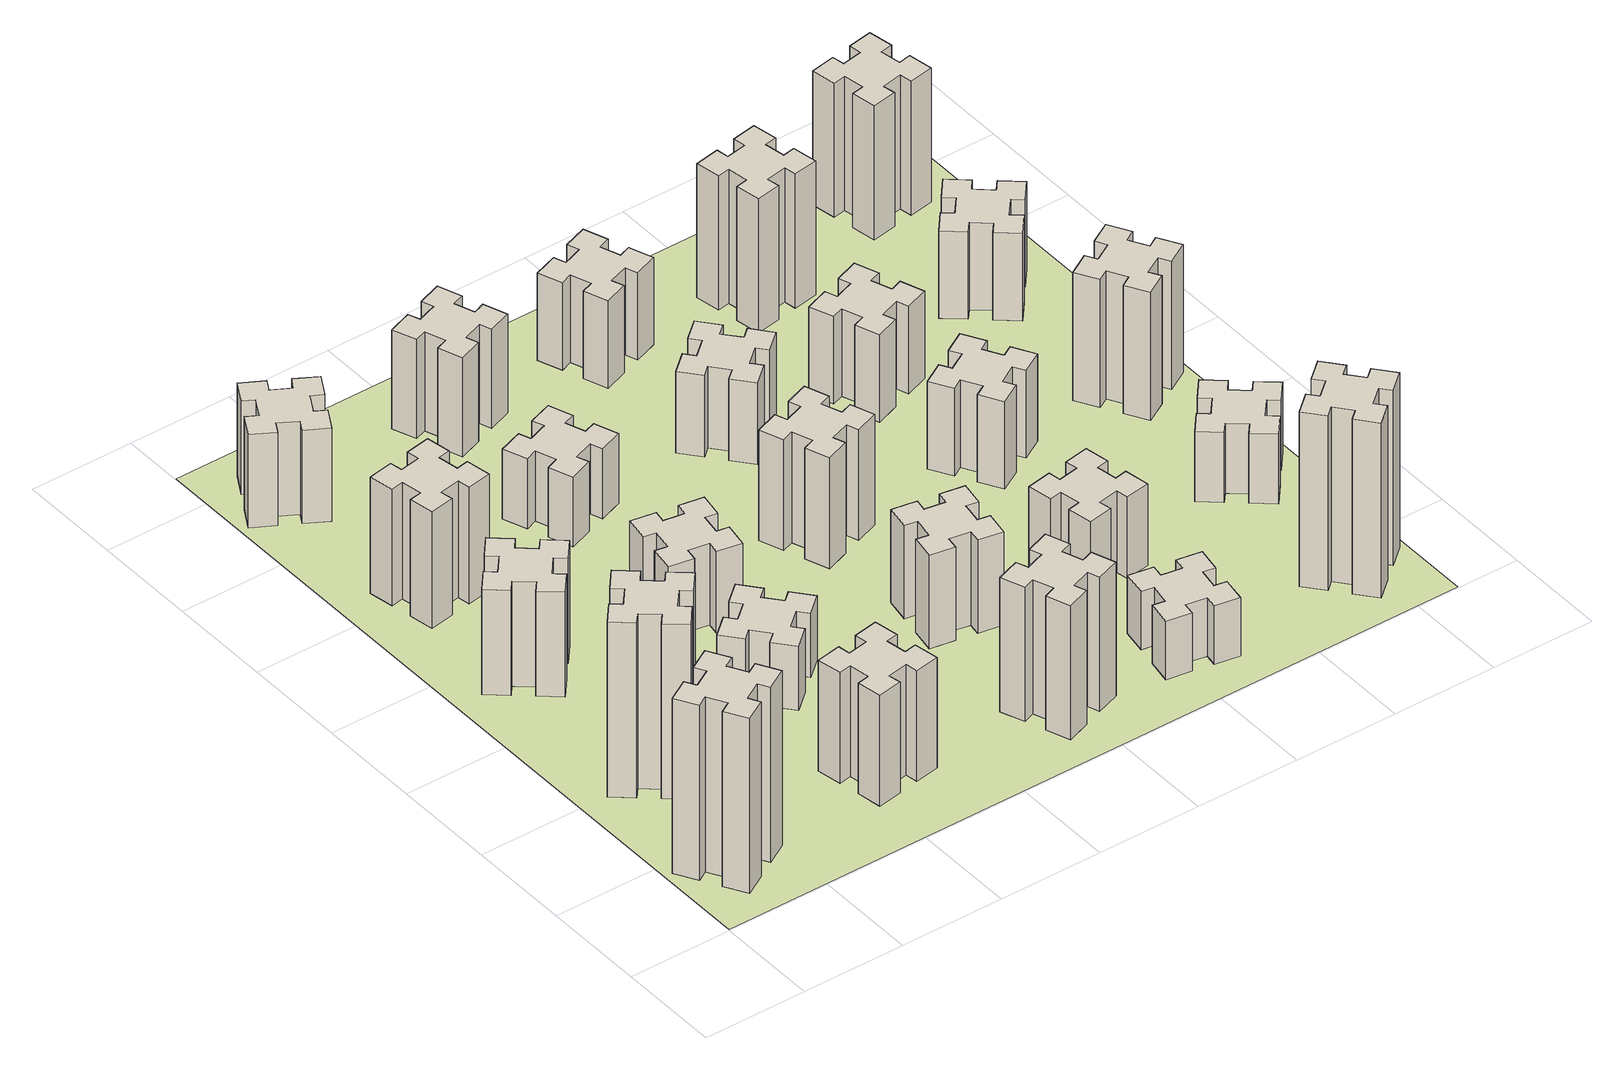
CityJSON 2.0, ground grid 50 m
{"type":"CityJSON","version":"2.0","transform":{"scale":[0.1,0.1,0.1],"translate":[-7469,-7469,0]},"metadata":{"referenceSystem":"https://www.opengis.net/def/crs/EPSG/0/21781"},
"CityObjects":{
"building1":{"type":"Building","attributes":{"class":"1000","function":"1000","usage":"1000","yearOfConstruction":2016,"roofType":"1000","measuredHeight":90,"storeysAboveGround":30,"storeysBelowGround":0},"geometry":[{"type":"Solid","lod":"1","boundaries":[[[[0,1,2,3,4,5,6,7,8,9,10,11,12,13,14,15,16,17,18,19]],[[17,16,20,21]],[[16,15,22,20]],[[15,14,23,22]],[[14,13,24,23]],[[13,12,25,24]],[[12,11,26,25]],[[11,10,27,26]],[[10,9,28,27]],[[9,8,29,28]],[[8,7,30,29]],[[7,6,31,30]],[[6,5,32,31]],[[5,4,33,32]],[[4,3,34,33]],[[3,2,35,34]],[[2,1,36,35]],[[1,0,37,36]],[[0,19,38,37]],[[19,18,39,38]],[[18,17,21,39]],[[24,25,26,27,28,29,30,31,32,33,34,35,36,37,38,39,21,20,22,23]]]]}]},
"building2":{"type":"Building","attributes":{"class":"1000","function":"1000","usage":"1000","yearOfConstruction":2016,"roofType":"1000","measuredHeight":90,"storeysAboveGround":30,"storeysBelowGround":0},"geometry":[{"type":"Solid","lod":"1","boundaries":[[[[40,41,42,43,44,45,46,47,48,49,50,51,52,53,54,55,56,57,58,59]],[[57,56,60,61]],[[56,55,62,60]],[[55,54,63,62]],[[54,53,64,63]],[[53,52,65,64]],[[52,51,66,65]],[[51,50,67,66]],[[50,49,68,67]],[[49,48,69,68]],[[48,47,70,69]],[[47,46,71,70]],[[46,45,72,71]],[[45,44,73,72]],[[44,43,74,73]],[[43,42,75,74]],[[42,41,76,75]],[[41,40,77,76]],[[40,59,78,77]],[[59,58,79,78]],[[58,57,61,79]],[[64,65,66,67,68,69,70,71,72,73,74,75,76,77,78,79,61,60,62,63]]]]}]},
"building3":{"type":"Building","attributes":{"class":"1000","function":"1000","usage":"1000","yearOfConstruction":2016,"roofType":"1000","measuredHeight":54,"storeysAboveGround":30,"storeysBelowGround":0},"geometry":[{"type":"Solid","lod":"1","boundaries":[[[[80,81,82,83,84,85,86,87,88,89,90,91,92,93,94,95,96,97,98,99]],[[97,96,100,101]],[[96,95,102,100]],[[95,94,103,102]],[[94,93,104,103]],[[93,92,105,104]],[[92,91,106,105]],[[91,90,107,106]],[[90,89,108,107]],[[89,88,109,108]],[[88,87,110,109]],[[87,86,111,110]],[[86,85,112,111]],[[85,84,113,112]],[[84,83,114,113]],[[83,82,115,114]],[[82,81,116,115]],[[81,80,117,116]],[[80,99,118,117]],[[99,98,119,118]],[[98,97,101,119]],[[104,105,106,107,108,109,110,111,112,113,114,115,116,117,118,119,101,100,102,103]]]]}]},
"building4":{"type":"Building","attributes":{"class":"1000","function":"1000","usage":"1000","yearOfConstruction":2016,"roofType":"1000","measuredHeight":60,"storeysAboveGround":30,"storeysBelowGround":0},"geometry":[{"type":"Solid","lod":"1","boundaries":[[[[120,121,122,123,124,125,126,127,128,129,130,131,132,133,134,135,136,137,138,139]],[[137,136,140,141]],[[136,135,142,140]],[[135,134,143,142]],[[134,133,144,143]],[[133,132,145,144]],[[132,131,146,145]],[[131,130,147,146]],[[130,129,148,147]],[[129,128,149,148]],[[128,127,150,149]],[[127,126,151,150]],[[126,125,152,151]],[[125,124,153,152]],[[124,123,154,153]],[[123,122,155,154]],[[122,121,156,155]],[[121,120,157,156]],[[120,139,158,157]],[[139,138,159,158]],[[138,137,141,159]],[[144,145,146,147,148,149,150,151,152,153,154,155,156,157,158,159,141,140,142,143]]]]}]},
"building5":{"type":"Building","attributes":{"class":"1000","function":"1000","usage":"1000","yearOfConstruction":2016,"roofType":"1000","measuredHeight":57,"storeysAboveGround":30,"storeysBelowGround":0},"geometry":[{"type":"Solid","lod":"1","boundaries":[[[[160,161,162,163,164,165,166,167,168,169,170,171,172,173,174,175,176,177,178,179]],[[177,176,180,181]],[[176,175,182,180]],[[175,174,183,182]],[[174,173,184,183]],[[173,172,185,184]],[[172,171,186,185]],[[171,170,187,186]],[[170,169,188,187]],[[169,168,189,188]],[[168,167,190,189]],[[167,166,191,190]],[[166,165,192,191]],[[165,164,193,192]],[[164,163,194,193]],[[163,162,195,194]],[[162,161,196,195]],[[161,160,197,196]],[[160,179,198,197]],[[179,178,199,198]],[[178,177,181,199]],[[184,185,186,187,188,189,190,191,192,193,194,195,196,197,198,199,181,180,182,183]]]]}]},
"building6":{"type":"Building","attributes":{"class":"1000","function":"1000","usage":"1000","yearOfConstruction":2016,"roofType":"1000","measuredHeight":48,"storeysAboveGround":30,"storeysBelowGround":0},"geometry":[{"type":"Solid","lod":"1","boundaries":[[[[200,201,202,203,204,205,206,207,208,209,210,211,212,213,214,215,216,217,218,219]],[[217,216,220,221]],[[216,215,222,220]],[[215,214,223,222]],[[214,213,224,223]],[[213,212,225,224]],[[212,211,226,225]],[[211,210,227,226]],[[210,209,228,227]],[[209,208,229,228]],[[208,207,230,229]],[[207,206,231,230]],[[206,205,232,231]],[[205,204,233,232]],[[204,203,234,233]],[[203,202,235,234]],[[202,201,236,235]],[[201,200,237,236]],[[200,219,238,237]],[[219,218,239,238]],[[218,217,221,239]],[[224,225,226,227,228,229,230,231,232,233,234,235,236,237,238,239,221,220,222,223]]]]}]},
"building7":{"type":"Building","attributes":{"class":"1000","function":"1000","usage":"1000","yearOfConstruction":2016,"roofType":"1000","measuredHeight":33,"storeysAboveGround":30,"storeysBelowGround":0},"geometry":[{"type":"Solid","lod":"1","boundaries":[[[[240,241,242,243,244,245,246,247,248,249,250,251,252,253,254,255,256,257,258,259]],[[257,256,260,261]],[[256,255,262,260]],[[255,254,263,262]],[[254,253,264,263]],[[253,252,265,264]],[[252,251,266,265]],[[251,250,267,266]],[[250,249,268,267]],[[249,248,269,268]],[[248,247,270,269]],[[247,246,271,270]],[[246,245,272,271]],[[245,244,273,272]],[[244,243,274,273]],[[243,242,275,274]],[[242,241,276,275]],[[241,240,277,276]],[[240,259,278,277]],[[259,258,279,278]],[[258,257,261,279]],[[264,265,266,267,268,269,270,271,272,273,274,275,276,277,278,279,261,260,262,263]]]]}]},
"building8":{"type":"Building","attributes":{"class":"1000","function":"1000","usage":"1000","yearOfConstruction":2016,"roofType":"1000","measuredHeight":42,"storeysAboveGround":30,"storeysBelowGround":0},"geometry":[{"type":"Solid","lod":"1","boundaries":[[[[280,281,282,283,284,285,286,287,288,289,290,291,292,293,294,295,296,297,298,299]],[[297,296,300,301]],[[296,295,302,300]],[[295,294,303,302]],[[294,293,304,303]],[[293,292,305,304]],[[292,291,306,305]],[[291,290,307,306]],[[290,289,308,307]],[[289,288,309,308]],[[288,287,310,309]],[[287,286,311,310]],[[286,285,312,311]],[[285,284,313,312]],[[284,283,314,313]],[[283,282,315,314]],[[282,281,316,315]],[[281,280,317,316]],[[280,299,318,317]],[[299,298,319,318]],[[298,297,301,319]],[[304,305,306,307,308,309,310,311,312,313,314,315,316,317,318,319,301,300,302,303]]]]}]},
"building9":{"type":"Building","attributes":{"class":"1000","function":"1000","usage":"1000","yearOfConstruction":2016,"roofType":"1000","measuredHeight":36,"storeysAboveGround":30,"storeysBelowGround":0},"geometry":[{"type":"Solid","lod":"1","boundaries":[[[[320,321,322,323,324,325,326,327,328,329,330,331,332,333,334,335,336,337,338,339]],[[337,336,340,341]],[[336,335,342,340]],[[335,334,343,342]],[[334,333,344,343]],[[333,332,345,344]],[[332,331,346,345]],[[331,330,347,346]],[[330,329,348,347]],[[329,328,349,348]],[[328,327,350,349]],[[327,326,351,350]],[[326,325,352,351]],[[325,324,353,352]],[[324,323,354,353]],[[323,322,355,354]],[[322,321,356,355]],[[321,320,357,356]],[[320,339,358,357]],[[339,338,359,358]],[[338,337,341,359]],[[344,345,346,347,348,349,350,351,352,353,354,355,356,357,358,359,341,340,342,343]]]]}]},
"building10":{"type":"Building","attributes":{"class":"1000","function":"1000","usage":"1000","yearOfConstruction":2016,"roofType":"1000","measuredHeight":69,"storeysAboveGround":30,"storeysBelowGround":0},"geometry":[{"type":"Solid","lod":"1","boundaries":[[[[360,361,362,363,364,365,366,367,368,369,370,371,372,373,374,375,376,377,378,379]],[[377,376,380,381]],[[376,375,382,380]],[[375,374,383,382]],[[374,373,384,383]],[[373,372,385,384]],[[372,371,386,385]],[[371,370,387,386]],[[370,369,388,387]],[[369,368,389,388]],[[368,367,390,389]],[[367,366,391,390]],[[366,365,392,391]],[[365,364,393,392]],[[364,363,394,393]],[[363,362,395,394]],[[362,361,396,395]],[[361,360,397,396]],[[360,379,398,397]],[[379,378,399,398]],[[378,377,381,399]],[[384,385,386,387,388,389,390,391,392,393,394,395,396,397,398,399,381,380,382,383]]]]}]},
"building11":{"type":"Building","attributes":{"class":"1000","function":"1000","usage":"1000","yearOfConstruction":2016,"roofType":"1000","measuredHeight":51,"storeysAboveGround":30,"storeysBelowGround":0},"geometry":[{"type":"Solid","lod":"1","boundaries":[[[[400,401,402,403,404,405,406,407,408,409,410,411,412,413,414,415,416,417,418,419]],[[417,416,420,421]],[[416,415,422,420]],[[415,414,423,422]],[[414,413,424,423]],[[413,412,425,424]],[[412,411,426,425]],[[411,410,427,426]],[[410,409,428,427]],[[409,408,429,428]],[[408,407,430,429]],[[407,406,431,430]],[[406,405,432,431]],[[405,404,433,432]],[[404,403,434,433]],[[403,402,435,434]],[[402,401,436,435]],[[401,400,437,436]],[[400,419,438,437]],[[419,418,439,438]],[[418,417,421,439]],[[424,425,426,427,428,429,430,431,432,433,434,435,436,437,438,439,421,420,422,423]]]]}]},
"building12":{"type":"Building","attributes":{"class":"1000","function":"1000","usage":"1000","yearOfConstruction":2016,"roofType":"1000","measuredHeight":48,"storeysAboveGround":30,"storeysBelowGround":0},"geometry":[{"type":"Solid","lod":"1","boundaries":[[[[440,441,442,443,444,445,446,447,448,449,450,451,452,453,454,455,456,457,458,459]],[[457,456,460,461]],[[456,455,462,460]],[[455,454,463,462]],[[454,453,464,463]],[[453,452,465,464]],[[452,451,466,465]],[[451,450,467,466]],[[450,449,468,467]],[[449,448,469,468]],[[448,447,470,469]],[[447,446,471,470]],[[446,445,472,471]],[[445,444,473,472]],[[444,443,474,473]],[[443,442,475,474]],[[442,441,476,475]],[[441,440,477,476]],[[440,459,478,477]],[[459,458,479,478]],[[458,457,461,479]],[[464,465,466,467,468,469,470,471,472,473,474,475,476,477,478,479,461,460,462,463]]]]}]},
"building13":{"type":"Building","attributes":{"class":"1000","function":"1000","usage":"1000","yearOfConstruction":2016,"roofType":"1000","measuredHeight":57,"storeysAboveGround":30,"storeysBelowGround":0},"geometry":[{"type":"Solid","lod":"1","boundaries":[[[[480,481,482,483,484,485,486,487,488,489,490,491,492,493,494,495,496,497,498,499]],[[497,496,500,501]],[[496,495,502,500]],[[495,494,503,502]],[[494,493,504,503]],[[493,492,505,504]],[[492,491,506,505]],[[491,490,507,506]],[[490,489,508,507]],[[489,488,509,508]],[[488,487,510,509]],[[487,486,511,510]],[[486,485,512,511]],[[485,484,513,512]],[[484,483,514,513]],[[483,482,515,514]],[[482,481,516,515]],[[481,480,517,516]],[[480,499,518,517]],[[499,498,519,518]],[[498,497,501,519]],[[504,505,506,507,508,509,510,511,512,513,514,515,516,517,518,519,501,500,502,503]]]]}]},
"building14":{"type":"Building","attributes":{"class":"1000","function":"1000","usage":"1000","yearOfConstruction":2016,"roofType":"1000","measuredHeight":30,"storeysAboveGround":30,"storeysBelowGround":0},"geometry":[{"type":"Solid","lod":"1","boundaries":[[[[520,521,522,523,524,525,526,527,528,529,530,531,532,533,534,535,536,537,538,539]],[[537,536,540,541]],[[536,535,542,540]],[[535,534,543,542]],[[534,533,544,543]],[[533,532,545,544]],[[532,531,546,545]],[[531,530,547,546]],[[530,529,548,547]],[[529,528,549,548]],[[528,527,550,549]],[[527,526,551,550]],[[526,525,552,551]],[[525,524,553,552]],[[524,523,554,553]],[[523,522,555,554]],[[522,521,556,555]],[[521,520,557,556]],[[520,539,558,557]],[[539,538,559,558]],[[538,537,541,559]],[[544,545,546,547,548,549,550,551,552,553,554,555,556,557,558,559,541,540,542,543]]]]}]},
"building15":{"type":"Building","attributes":{"class":"1000","function":"1000","usage":"1000","yearOfConstruction":2016,"roofType":"1000","measuredHeight":42,"storeysAboveGround":30,"storeysBelowGround":0},"geometry":[{"type":"Solid","lod":"1","boundaries":[[[[560,561,562,563,564,565,566,567,568,569,570,571,572,573,574,575,576,577,578,579]],[[577,576,580,581]],[[576,575,582,580]],[[575,574,583,582]],[[574,573,584,583]],[[573,572,585,584]],[[572,571,586,585]],[[571,570,587,586]],[[570,569,588,587]],[[569,568,589,588]],[[568,567,590,589]],[[567,566,591,590]],[[566,565,592,591]],[[565,564,593,592]],[[564,563,594,593]],[[563,562,595,594]],[[562,561,596,595]],[[561,560,597,596]],[[560,579,598,597]],[[579,578,599,598]],[[578,577,581,599]],[[584,585,586,587,588,589,590,591,592,593,594,595,596,597,598,599,581,580,582,583]]]]}]},
"building16":{"type":"Building","attributes":{"class":"1000","function":"1000","usage":"1000","yearOfConstruction":2016,"roofType":"1000","measuredHeight":45,"storeysAboveGround":30,"storeysBelowGround":0},"geometry":[{"type":"Solid","lod":"1","boundaries":[[[[600,601,602,603,604,605,606,607,608,609,610,611,612,613,614,615,616,617,618,619]],[[617,616,620,621]],[[616,615,622,620]],[[615,614,623,622]],[[614,613,624,623]],[[613,612,625,624]],[[612,611,626,625]],[[611,610,627,626]],[[610,609,628,627]],[[609,608,629,628]],[[608,607,630,629]],[[607,606,631,630]],[[606,605,632,631]],[[605,604,633,632]],[[604,603,634,633]],[[603,602,635,634]],[[602,601,636,635]],[[601,600,637,636]],[[600,619,638,637]],[[619,618,639,638]],[[618,617,621,639]],[[624,625,626,627,628,629,630,631,632,633,634,635,636,637,638,639,621,620,622,623]]]]}]},
"building17":{"type":"Building","attributes":{"class":"1000","function":"1000","usage":"1000","yearOfConstruction":2016,"roofType":"1000","measuredHeight":42,"storeysAboveGround":30,"storeysBelowGround":0},"geometry":[{"type":"Solid","lod":"1","boundaries":[[[[640,641,642,643,644,645,646,647,648,649,650,651,652,653,654,655,656,657,658,659]],[[657,656,660,661]],[[656,655,662,660]],[[655,654,663,662]],[[654,653,664,663]],[[653,652,665,664]],[[652,651,666,665]],[[651,650,667,666]],[[650,649,668,667]],[[649,648,669,668]],[[648,647,670,669]],[[647,646,671,670]],[[646,645,672,671]],[[645,644,673,672]],[[644,643,674,673]],[[643,642,675,674]],[[642,641,676,675]],[[641,640,677,676]],[[640,659,678,677]],[[659,658,679,678]],[[658,657,661,679]],[[664,665,666,667,668,669,670,671,672,673,674,675,676,677,678,679,661,660,662,663]]]]}]},
"building18":{"type":"Building","attributes":{"class":"1000","function":"1000","usage":"1000","yearOfConstruction":2016,"roofType":"1000","measuredHeight":45,"storeysAboveGround":30,"storeysBelowGround":0},"geometry":[{"type":"Solid","lod":"1","boundaries":[[[[680,681,682,683,684,685,686,687,688,689,690,691,692,693,694,695,696,697,698,699]],[[697,696,700,701]],[[696,695,702,700]],[[695,694,703,702]],[[694,693,704,703]],[[693,692,705,704]],[[692,691,706,705]],[[691,690,707,706]],[[690,689,708,707]],[[689,688,709,708]],[[688,687,710,709]],[[687,686,711,710]],[[686,685,712,711]],[[685,684,713,712]],[[684,683,714,713]],[[683,682,715,714]],[[682,681,716,715]],[[681,680,717,716]],[[680,699,718,717]],[[699,698,719,718]],[[698,697,701,719]],[[704,705,706,707,708,709,710,711,712,713,714,715,716,717,718,719,701,700,702,703]]]]}]},
"building19":{"type":"Building","attributes":{"class":"1000","function":"1000","usage":"1000","yearOfConstruction":2016,"roofType":"1000","measuredHeight":45,"storeysAboveGround":30,"storeysBelowGround":0},"geometry":[{"type":"Solid","lod":"1","boundaries":[[[[720,721,722,723,724,725,726,727,728,729,730,731,732,733,734,735,736,737,738,739]],[[737,736,740,741]],[[736,735,742,740]],[[735,734,743,742]],[[734,733,744,743]],[[733,732,745,744]],[[732,731,746,745]],[[731,730,747,746]],[[730,729,748,747]],[[729,728,749,748]],[[728,727,750,749]],[[727,726,751,750]],[[726,725,752,751]],[[725,724,753,752]],[[724,723,754,753]],[[723,722,755,754]],[[722,721,756,755]],[[721,720,757,756]],[[720,739,758,757]],[[739,738,759,758]],[[738,737,741,759]],[[744,745,746,747,748,749,750,751,752,753,754,755,756,757,758,759,741,740,742,743]]]]}]},
"building20":{"type":"Building","attributes":{"class":"1000","function":"1000","usage":"1000","yearOfConstruction":2016,"roofType":"1000","measuredHeight":90,"storeysAboveGround":30,"storeysBelowGround":0},"geometry":[{"type":"Solid","lod":"1","boundaries":[[[[760,761,762,763,764,765,766,767,768,769,770,771,772,773,774,775,776,777,778,779]],[[777,776,780,781]],[[776,775,782,780]],[[775,774,783,782]],[[774,773,784,783]],[[773,772,785,784]],[[772,771,786,785]],[[771,770,787,786]],[[770,769,788,787]],[[769,768,789,788]],[[768,767,790,789]],[[767,766,791,790]],[[766,765,792,791]],[[765,764,793,792]],[[764,763,794,793]],[[763,762,795,794]],[[762,761,796,795]],[[761,760,797,796]],[[760,779,798,797]],[[779,778,799,798]],[[778,777,781,799]],[[784,785,786,787,788,789,790,791,792,793,794,795,796,797,798,799,781,780,782,783]]]]}]},
"building21":{"type":"Building","attributes":{"class":"1000","function":"1000","usage":"1000","yearOfConstruction":2016,"roofType":"1000","measuredHeight":69,"storeysAboveGround":30,"storeysBelowGround":0},"geometry":[{"type":"Solid","lod":"1","boundaries":[[[[800,801,802,803,804,805,806,807,808,809,810,811,812,813,814,815,816,817,818,819]],[[817,816,820,821]],[[816,815,822,820]],[[815,814,823,822]],[[814,813,824,823]],[[813,812,825,824]],[[812,811,826,825]],[[811,810,827,826]],[[810,809,828,827]],[[809,808,829,828]],[[808,807,830,829]],[[807,806,831,830]],[[806,805,832,831]],[[805,804,833,832]],[[804,803,834,833]],[[803,802,835,834]],[[802,801,836,835]],[[801,800,837,836]],[[800,819,838,837]],[[819,818,839,838]],[[818,817,821,839]],[[824,825,826,827,828,829,830,831,832,833,834,835,836,837,838,839,821,820,822,823]]]]}]},
"building22":{"type":"Building","attributes":{"class":"1000","function":"1000","usage":"1000","yearOfConstruction":2016,"roofType":"1000","measuredHeight":36,"storeysAboveGround":30,"storeysBelowGround":0},"geometry":[{"type":"Solid","lod":"1","boundaries":[[[[840,841,842,843,844,845,846,847,848,849,850,851,852,853,854,855,856,857,858,859]],[[857,856,860,861]],[[856,855,862,860]],[[855,854,863,862]],[[854,853,864,863]],[[853,852,865,864]],[[852,851,866,865]],[[851,850,867,866]],[[850,849,868,867]],[[849,848,869,868]],[[848,847,870,869]],[[847,846,871,870]],[[846,845,872,871]],[[845,844,873,872]],[[844,843,874,873]],[[843,842,875,874]],[[842,841,876,875]],[[841,840,877,876]],[[840,859,878,877]],[[859,858,879,878]],[[858,857,861,879]],[[864,865,866,867,868,869,870,871,872,873,874,875,876,877,878,879,861,860,862,863]]]]}]},
"building23":{"type":"Building","attributes":{"class":"1000","function":"1000","usage":"1000","yearOfConstruction":2016,"roofType":"1000","measuredHeight":66,"storeysAboveGround":30,"storeysBelowGround":0},"geometry":[{"type":"Solid","lod":"1","boundaries":[[[[880,881,882,883,884,885,886,887,888,889,890,891,892,893,894,895,896,897,898,899]],[[897,896,900,901]],[[896,895,902,900]],[[895,894,903,902]],[[894,893,904,903]],[[893,892,905,904]],[[892,891,906,905]],[[891,890,907,906]],[[890,889,908,907]],[[889,888,909,908]],[[888,887,910,909]],[[887,886,911,910]],[[886,885,912,911]],[[885,884,913,912]],[[884,883,914,913]],[[883,882,915,914]],[[882,881,916,915]],[[881,880,917,916]],[[880,899,918,917]],[[899,898,919,918]],[[898,897,901,919]],[[904,905,906,907,908,909,910,911,912,913,914,915,916,917,918,919,901,900,902,903]]]]}]},
"building24":{"type":"Building","attributes":{"class":"1000","function":"1000","usage":"1000","yearOfConstruction":2016,"roofType":"1000","measuredHeight":45,"storeysAboveGround":30,"storeysBelowGround":0},"geometry":[{"type":"Solid","lod":"1","boundaries":[[[[920,921,922,923,924,925,926,927,928,929,930,931,932,933,934,935,936,937,938,939]],[[937,936,940,941]],[[936,935,942,940]],[[935,934,943,942]],[[934,933,944,943]],[[933,932,945,944]],[[932,931,946,945]],[[931,930,947,946]],[[930,929,948,947]],[[929,928,949,948]],[[928,927,950,949]],[[927,926,951,950]],[[926,925,952,951]],[[925,924,953,952]],[[924,923,954,953]],[[923,922,955,954]],[[922,921,956,955]],[[921,920,957,956]],[[920,939,958,957]],[[939,938,959,958]],[[938,937,941,959]],[[944,945,946,947,948,949,950,951,952,953,954,955,956,957,958,959,941,940,942,943]]]]}]},
"building25":{"type":"Building","attributes":{"class":"1000","function":"1000","usage":"1000","yearOfConstruction":2016,"roofType":"1000","measuredHeight":69,"storeysAboveGround":30,"storeysBelowGround":0},"geometry":[{"type":"Solid","lod":"1","boundaries":[[[[960,961,962,963,964,965,966,967,968,969,970,971,972,973,974,975,976,977,978,979]],[[977,976,980,981]],[[976,975,982,980]],[[975,974,983,982]],[[974,973,984,983]],[[973,972,985,984]],[[972,971,986,985]],[[971,970,987,986]],[[970,969,988,987]],[[969,968,989,988]],[[968,967,990,989]],[[967,966,991,990]],[[966,965,992,991]],[[965,964,993,992]],[[964,963,994,993]],[[963,962,995,994]],[[962,961,996,995]],[[961,960,997,996]],[[960,979,998,997]],[[979,978,999,998]],[[978,977,981,999]],[[984,985,986,987,988,989,990,991,992,993,994,995,996,997,998,999,981,980,982,983]]]]}]},
"landuse1":{"type":"LandUse","attributes":{"name":"plot1","function":"1010"},"geometry":[{"type":"MultiSurface","lod":"1","boundaries":[[[1000,1001,1002,1003]]]}]}
},
"vertices":[
[155,364,0],[205,277,0],[153,247,0],[213,143,0],[317,203,0],[287,255,0],[374,305,0],[404,253,0],[508,313,0],[448,417,0],[396,387,0],[346,474,0],[398,504,0],[338,608,0],[234,548,0],[264,496,0],[177,446,0],[147,498,0],[43,438,0],[103,334,0],[177,446,900],[147,498,900],[264,496,900],[234,548,900],[338,608,900],[398,504,900],[346,474,900],[396,387,900],[448,417,900],[508,313,900],[404,253,900],[374,305,900],[287,255,900],[317,203,900],[213,143,900],[153,247,900],[205,277,900],[155,364,900],[103,334,900],[43,438,900],
[484,1067,0],[408,1132,0],[446,1178,0],[354,1255,0],[277,1163,0],[323,1124,0],[259,1048,0],[213,1086,0],[136,994,0],[228,917,0],[266,963,0],[343,899,0],[304,853,0],[396,776,0],[473,868,0],[427,906,0],[492,983,0],[538,944,0],[615,1036,0],[523,1113,0],[492,983,900],[538,944,900],[427,906,900],[473,868,900],[396,776,900],[304,853,900],[343,899,900],[266,963,900],[228,917,900],[136,994,900],[213,1086,900],[259,1048,900],[323,1124,900],[277,1163,900],[354,1255,900],[446,1178,900],[408,1132,900],[484,1067,900],[523,1113,900],[615,1036,900],
[484,1907,0],[408,1972,0],[446,2018,0],[354,2095,0],[277,2003,0],[323,1964,0],[259,1888,0],[213,1926,0],[136,1834,0],[228,1757,0],[266,1803,0],[343,1739,0],[304,1693,0],[396,1616,0],[473,1708,0],[427,1746,0],[492,1823,0],[538,1784,0],[615,1876,0],[523,1953,0],[492,1823,540],[538,1784,540],[427,1746,540],[473,1708,540],[396,1616,540],[304,1693,540],[343,1739,540],[266,1803,540],[228,1757,540],[136,1834,540],[213,1926,540],[259,1888,540],[323,1964,540],[277,2003,540],[354,2095,540],[446,2018,540],[408,1972,540],[484,1907,540],[523,1953,540],[615,1876,540],
[258,2525,0],[276,2427,0],[217,2417,0],[237,2298,0],[356,2319,0],[345,2378,0],[444,2396,0],[454,2337,0],[572,2357,0],[551,2476,0],[492,2465,0],[475,2564,0],[534,2574,0],[513,2692,0],[395,2671,0],[405,2612,0],[307,2595,0],[297,2654,0],[178,2633,0],[199,2515,0],[307,2595,600],[297,2654,600],[405,2612,600],[395,2671,600],[513,2692,600],[534,2574,600],[475,2564,600],[492,2465,600],[551,2476,600],[572,2357,600],[454,2337,600],[444,2396,600],[345,2378,600],[356,2319,600],[237,2298,600],[217,2417,600],[276,2427,600],[258,2525,600],[199,2515,600],[178,2633,600],
[1085,358,0],[1184,376,0],[1194,317,0],[1312,337,0],[1291,456,0],[1232,445,0],[1215,544,0],[1274,554,0],[1253,672,0],[1135,651,0],[1145,592,0],[1047,575,0],[1037,634,0],[918,613,0],[939,495,0],[998,505,0],[1016,407,0],[957,397,0],[977,278,0],[1096,299,0],[1016,407,570],[957,397,570],[998,505,570],[939,495,570],[918,613,570],[1037,634,570],[1047,575,570],[1145,592,570],[1135,651,570],[1253,672,570],[1274,554,570],[1215,544,570],[1232,445,570],[1291,456,570],[1312,337,570],[1194,317,570],[1184,376,570],[1085,358,570],[1096,299,570],[977,278,570],
[177,3265,0],[264,3215,0],[234,3163,0],[338,3103,0],[398,3207,0],[346,3237,0],[396,3324,0],[448,3294,0],[508,3398,0],[404,3458,0],[374,3406,0],[287,3456,0],[317,3508,0],[213,3568,0],[153,3464,0],[205,3434,0],[155,3347,0],[103,3377,0],[43,3273,0],[147,3213,0],[155,3347,480],[103,3377,480],[205,3434,480],[153,3464,480],[213,3568,480],[317,3508,480],[287,3456,480],[374,3406,480],[404,3458,480],[508,3398,480],[448,3294,480],[396,3324,480],[346,3237,480],[398,3207,480],[338,3103,480],[234,3163,480],[264,3215,480],[177,3265,480],[147,3213,480],[43,3273,480],
[1083,1332,0],[1006,1267,0],[968,1313,0],[876,1236,0],[953,1144,0],[999,1183,0],[1063,1106,0],[1017,1068,0],[1094,976,0],[1186,1053,0],[1148,1099,0],[1224,1163,0],[1263,1117,0],[1355,1194,0],[1278,1286,0],[1232,1248,0],[1167,1324,0],[1213,1363,0],[1136,1455,0],[1044,1378,0],[1167,1324,330],[1213,1363,330],[1232,1248,330],[1278,1286,330],[1355,1194,330],[1263,1117,330],[1224,1163,330],[1148,1099,330],[1186,1053,330],[1094,976,330],[1017,1068,330],[1063,1106,330],[999,1183,330],[953,1144,330],[876,1236,330],[968,1313,330],[1006,1267,330],[1083,1332,330],[1044,1378,330],[1136,1455,330],
[1047,1656,0],[1145,1638,0],[1135,1579,0],[1253,1558,0],[1274,1677,0],[1215,1687,0],[1232,1785,0],[1291,1775,0],[1312,1893,0],[1194,1914,0],[1184,1855,0],[1085,1872,0],[1096,1931,0],[977,1952,0],[957,1834,0],[1016,1824,0],[998,1725,0],[939,1736,0],[918,1617,0],[1037,1597,0],[998,1725,420],[939,1736,420],[1016,1824,420],[957,1834,420],[977,1952,420],[1096,1931,420],[1085,1872,420],[1184,1855,420],[1194,1914,420],[1312,1893,420],[1291,1775,420],[1232,1785,420],[1215,1687,420],[1274,1677,420],[1253,1558,420],[1135,1579,420],[1145,1638,420],[1047,1656,420],[1037,1597,420],[918,1617,420],
[1125,2716,0],[1031,2682,0],[1010,2738,0],[897,2697,0],[939,2584,0],[995,2605,0],[1029,2511,0],[973,2490,0],[1014,2377,0],[1127,2419,0],[1106,2475,0],[1200,2509,0],[1220,2453,0],[1333,2494,0],[1292,2607,0],[1236,2586,0],[1202,2680,0],[1258,2700,0],[1217,2813,0],[1104,2772,0],[1202,2680,360],[1258,2700,360],[1236,2586,360],[1292,2607,360],[1333,2494,360],[1220,2453,360],[1200,2509,360],[1106,2475,360],[1127,2419,360],[1014,2377,360],[973,2490,360],[1029,2511,360],[995,2605,360],[939,2584,360],[897,2697,360],[1010,2738,360],[1031,2682,360],[1125,2716,360],[1104,2772,360],[1217,2813,360],
[1965,496,0],[1871,462,0],[1850,518,0],[1737,477,0],[1779,364,0],[1835,385,0],[1869,291,0],[1813,270,0],[1854,157,0],[1967,199,0],[1946,255,0],[2040,289,0],[2060,233,0],[2173,274,0],[2132,387,0],[2076,366,0],[2042,460,0],[2098,480,0],[2057,593,0],[1944,552,0],[2042,460,690],[2098,480,690],[2076,366,690],[2132,387,690],[2173,274,690],[2060,233,690],[2040,289,690],[1946,255,690],[1967,199,690],[1854,157,690],[1813,270,690],[1869,291,690],[1835,385,690],[1779,364,690],[1737,477,690],[1850,518,690],[1871,462,690],[1965,496,690],[1944,552,690],[2057,593,690],
[1125,3456,0],[1031,3422,0],[1010,3478,0],[897,3437,0],[939,3324,0],[995,3345,0],[1029,3251,0],[973,3230,0],[1014,3117,0],[1127,3159,0],[1106,3215,0],[1200,3249,0],[1220,3193,0],[1333,3234,0],[1292,3347,0],[1236,3326,0],[1202,3420,0],[1258,3440,0],[1217,3553,0],[1104,3512,0],[1202,3420,510],[1258,3440,510],[1236,3326,510],[1292,3347,510],[1333,3234,510],[1220,3193,510],[1200,3249,510],[1106,3215,510],[1127,3159,510],[1014,3117,510],[973,3230,510],[1029,3251,510],[995,3345,510],[939,3324,510],[897,3437,510],[1010,3478,510],[1031,3422,510],[1125,3456,510],[1104,3512,510],[1217,3553,510],
[2055,1047,0],[2072,1145,0],[2131,1135,0],[2152,1253,0],[2034,1274,0],[2024,1215,0],[1925,1232,0],[1936,1291,0],[1817,1312,0],[1797,1194,0],[1856,1184,0],[1838,1085,0],[1779,1096,0],[1758,977,0],[1877,957,0],[1887,1016,0],[1985,998,0],[1975,939,0],[2093,918,0],[2114,1037,0],[1985,998,480],[1975,939,480],[1887,1016,480],[1877,957,480],[1758,977,480],[1779,1096,480],[1838,1085,480],[1856,1184,480],[1797,1194,480],[1817,1312,480],[1936,1291,480],[1925,1232,480],[2024,1215,480],[2034,1274,480],[2152,1253,480],[2131,1135,480],[2072,1145,480],[2055,1047,480],[2114,1037,480],[2093,918,480],
[1846,1735,0],[1940,1769,0],[1960,1713,0],[2073,1754,0],[2032,1867,0],[1976,1846,0],[1942,1940,0],[1998,1960,0],[1957,2073,0],[1844,2032,0],[1865,1976,0],[1771,1942,0],[1750,1998,0],[1637,1957,0],[1679,1844,0],[1735,1865,0],[1769,1771,0],[1713,1750,0],[1754,1637,0],[1867,1679,0],[1769,1771,570],[1713,1750,570],[1735,1865,570],[1679,1844,570],[1637,1957,570],[1750,1998,570],[1771,1942,570],[1865,1976,570],[1844,2032,570],[1957,2073,570],[1998,1960,570],[1942,1940,570],[1976,1846,570],[2032,1867,570],[2073,1754,570],[1960,1713,570],[1940,1769,570],[1846,1735,570],[1867,1679,570],[1754,1637,570],
[2496,444,0],[2478,345,0],[2419,356,0],[2398,237,0],[2517,217,0],[2527,276,0],[2625,258,0],[2615,199,0],[2733,178,0],[2754,297,0],[2695,307,0],[2712,405,0],[2771,395,0],[2792,513,0],[2674,534,0],[2664,475,0],[2565,492,0],[2576,551,0],[2457,572,0],[2437,454,0],[2565,492,300],[2576,551,300],[2664,475,300],[2674,534,300],[2792,513,300],[2771,395,300],[2712,405,300],[2695,307,300],[2754,297,300],[2733,178,300],[2615,199,300],[2625,258,300],[2527,276,300],[2517,217,300],[2398,237,300],[2419,356,300],[2478,345,300],[2496,444,300],[2437,454,300],[2457,572,300],
[1988,2479,0],[2064,2543,0],[2103,2497,0],[2195,2574,0],[2118,2666,0],[2072,2628,0],[2007,2704,0],[2053,2743,0],[1976,2835,0],[1884,2758,0],[1923,2712,0],[1846,2647,0],[1808,2693,0],[1716,2616,0],[1793,2524,0],[1839,2563,0],[1903,2486,0],[1857,2448,0],[1934,2356,0],[2026,2433,0],[1903,2486,420],[1857,2448,420],[1839,2563,420],[1793,2524,420],[1716,2616,420],[1808,2693,420],[1846,2647,420],[1923,2712,420],[1884,2758,420],[1976,2835,420],[2053,2743,420],[2007,2704,420],[2072,2628,420],[2118,2666,420],[2195,2574,420],[2103,2497,420],[2064,2543,420],[1988,2479,420],[2026,2433,420],[1934,2356,420],
[1865,3456,0],[1771,3422,0],[1750,3478,0],[1637,3437,0],[1679,3324,0],[1735,3345,0],[1769,3251,0],[1713,3230,0],[1754,3117,0],[1867,3159,0],[1846,3215,0],[1940,3249,0],[1960,3193,0],[2073,3234,0],[2032,3347,0],[1976,3326,0],[1942,3420,0],[1998,3440,0],[1957,3553,0],[1844,3512,0],[1942,3420,450],[1998,3440,450],[1976,3326,450],[2032,3347,450],[2073,3234,450],[1960,3193,450],[1940,3249,450],[1846,3215,450],[1867,3159,450],[1754,3117,450],[1713,3230,450],[1769,3251,450],[1735,3345,450],[1679,3324,450],[1637,3437,450],[1750,3478,450],[1771,3422,450],[1865,3456,450],[1844,3512,450],[1957,3553,450],
[2625,1132,0],[2527,1115,0],[2517,1174,0],[2398,1153,0],[2419,1035,0],[2478,1045,0],[2496,947,0],[2437,937,0],[2457,818,0],[2576,839,0],[2565,898,0],[2664,916,0],[2674,857,0],[2792,877,0],[2771,996,0],[2712,985,0],[2695,1084,0],[2754,1094,0],[2733,1212,0],[2615,1191,0],[2695,1084,420],[2754,1094,420],[2712,985,420],[2771,996,420],[2792,877,420],[2674,857,420],[2664,916,420],[2565,898,420],[2576,839,420],[2457,818,420],[2437,937,420],[2496,947,420],[2478,1045,420],[2419,1035,420],[2398,1153,420],[2517,1174,420],[2527,1115,420],[2625,1132,420],[2615,1191,420],[2733,1212,420],
[2575,1844,0],[2625,1757,0],[2573,1727,0],[2633,1623,0],[2737,1683,0],[2707,1735,0],[2794,1785,0],[2824,1733,0],[2928,1793,0],[2868,1897,0],[2816,1867,0],[2766,1954,0],[2818,1984,0],[2758,2088,0],[2654,2028,0],[2684,1976,0],[2597,1926,0],[2567,1978,0],[2463,1918,0],[2523,1814,0],[2597,1926,450],[2567,1978,450],[2684,1976,450],[2654,2028,450],[2758,2088,450],[2818,1984,450],[2766,1954,450],[2816,1867,450],[2868,1897,450],[2928,1793,450],[2824,1733,450],[2794,1785,450],[2707,1735,450],[2737,1683,450],[2633,1623,450],[2573,1727,450],[2625,1757,450],[2575,1844,450],[2523,1814,450],[2463,1918,450],
[2586,2375,0],[2680,2409,0],[2700,2353,0],[2813,2394,0],[2772,2507,0],[2716,2486,0],[2682,2580,0],[2738,2600,0],[2697,2713,0],[2584,2672,0],[2605,2616,0],[2511,2582,0],[2490,2638,0],[2377,2597,0],[2419,2484,0],[2475,2505,0],[2509,2411,0],[2453,2390,0],[2494,2277,0],[2607,2319,0],[2509,2411,450],[2453,2390,450],[2475,2505,450],[2419,2484,450],[2377,2597,450],[2490,2638,450],[2511,2582,450],[2605,2616,450],[2584,2672,450],[2697,2713,450],[2738,2600,450],[2682,2580,450],[2716,2486,450],[2772,2507,450],[2813,2394,450],[2700,2353,450],[2680,2409,450],[2586,2375,450],[2607,2319,450],[2494,2277,450],
[3468,259,0],[3544,323,0],[3583,277,0],[3675,354,0],[3598,446,0],[3552,408,0],[3487,484,0],[3533,523,0],[3456,615,0],[3364,538,0],[3403,492,0],[3326,427,0],[3288,473,0],[3196,396,0],[3273,304,0],[3319,343,0],[3383,266,0],[3337,228,0],[3414,136,0],[3506,213,0],[3383,266,900],[3337,228,900],[3319,343,900],[3273,304,900],[3196,396,900],[3288,473,900],[3326,427,900],[3403,492,900],[3364,538,900],[3456,615,900],[3533,523,900],[3487,484,900],[3552,408,900],[3598,446,900],[3675,354,900],[3583,277,900],[3544,323,900],[3468,259,900],[3506,213,900],[3414,136,900],
[2565,3118,0],[2664,3136,0],[2674,3077,0],[2792,3097,0],[2771,3216,0],[2712,3205,0],[2695,3304,0],[2754,3314,0],[2733,3432,0],[2615,3411,0],[2625,3352,0],[2527,3335,0],[2517,3394,0],[2398,3373,0],[2419,3255,0],[2478,3265,0],[2496,3167,0],[2437,3157,0],[2457,3038,0],[2576,3059,0],[2496,3167,690],[2437,3157,690],[2478,3265,690],[2419,3255,690],[2398,3373,690],[2517,3394,690],[2527,3335,690],[2625,3352,690],[2615,3411,690],[2733,3432,690],[2754,3314,690],[2695,3304,690],[2712,3205,690],[2771,3216,690],[2792,3097,690],[2674,3077,690],[2664,3136,690],[2565,3118,690],[2576,3059,690],[2457,3038,690],
[3487,1006,0],[3552,1083,0],[3598,1044,0],[3675,1136,0],[3583,1213,0],[3544,1167,0],[3468,1232,0],[3506,1278,0],[3414,1355,0],[3337,1263,0],[3383,1224,0],[3319,1148,0],[3273,1186,0],[3196,1094,0],[3288,1017,0],[3326,1063,0],[3403,999,0],[3364,953,0],[3456,876,0],[3533,968,0],[3403,999,360],[3364,953,360],[3326,1063,360],[3288,1017,360],[3196,1094,360],[3273,1186,360],[3319,1148,360],[3383,1224,360],[3337,1263,360],[3414,1355,360],[3506,1278,360],[3468,1232,360],[3544,1167,360],[3583,1213,360],[3675,1136,360],[3598,1044,360],[3552,1083,360],[3487,1006,360],[3533,968,360],[3456,876,360],
[3556,1867,0],[3506,1954,0],[3558,1984,0],[3498,2088,0],[3394,2028,0],[3424,1976,0],[3337,1926,0],[3307,1978,0],[3203,1918,0],[3263,1814,0],[3315,1844,0],[3365,1757,0],[3313,1727,0],[3373,1623,0],[3477,1683,0],[3447,1735,0],[3534,1785,0],[3564,1733,0],[3668,1793,0],[3608,1897,0],[3534,1785,660],[3564,1733,660],[3447,1735,660],[3477,1683,660],[3373,1623,660],[3313,1727,660],[3365,1757,660],[3315,1844,660],[3263,1814,660],[3203,1918,660],[3307,1978,660],[3337,1926,660],[3424,1976,660],[3394,2028,660],[3498,2088,660],[3558,1984,660],[3506,1954,660],[3556,1867,660],[3608,1897,660],[3668,1793,660],
[3444,2747,0],[3368,2812,0],[3406,2858,0],[3314,2935,0],[3237,2843,0],[3283,2804,0],[3219,2728,0],[3173,2766,0],[3096,2674,0],[3188,2597,0],[3226,2643,0],[3303,2579,0],[3264,2533,0],[3356,2456,0],[3433,2548,0],[3387,2586,0],[3452,2663,0],[3498,2624,0],[3575,2716,0],[3483,2793,0],[3452,2663,450],[3498,2624,450],[3387,2586,450],[3433,2548,450],[3356,2456,450],[3264,2533,450],[3303,2579,450],[3226,2643,450],[3188,2597,450],[3096,2674,450],[3173,2766,450],[3219,2728,450],[3283,2804,450],[3237,2843,450],[3314,2935,450],[3406,2858,450],[3368,2812,450],[3444,2747,450],[3483,2793,450],[3575,2716,450],
[3218,3465,0],[3236,3367,0],[3177,3357,0],[3197,3238,0],[3316,3259,0],[3305,3318,0],[3404,3336,0],[3414,3277,0],[3532,3297,0],[3511,3416,0],[3452,3405,0],[3435,3504,0],[3494,3514,0],[3473,3632,0],[3355,3611,0],[3365,3552,0],[3267,3535,0],[3257,3594,0],[3138,3573,0],[3159,3455,0],[3267,3535,690],[3257,3594,690],[3365,3552,690],[3355,3611,690],[3473,3632,690],[3494,3514,690],[3435,3504,690],[3452,3405,690],[3511,3416,690],[3532,3297,690],[3414,3277,690],[3404,3336,690],[3305,3318,690],[3316,3259,690],[3197,3238,690],[3177,3357,690],[3236,3367,690],[3218,3465,690],[3159,3455,690],[3138,3573,690],
[5,3705,0],[3705,3705,0],[3705,5,0],[5,5,0]
]}
